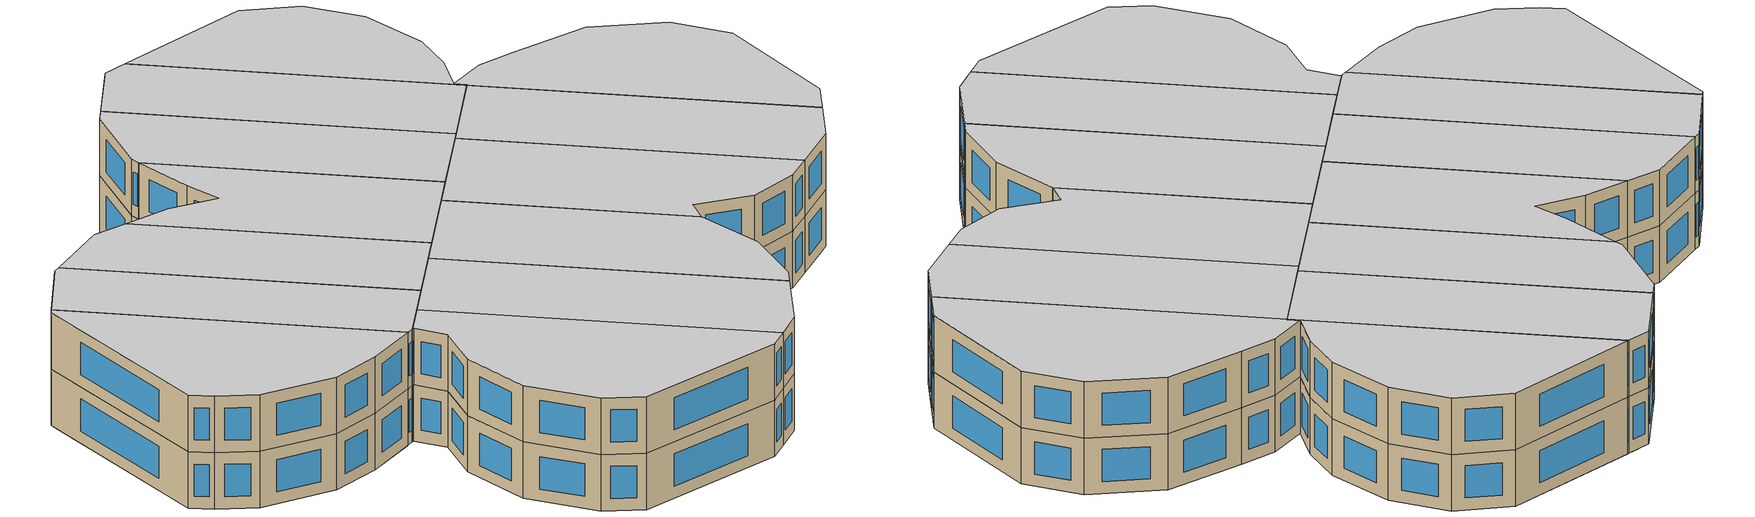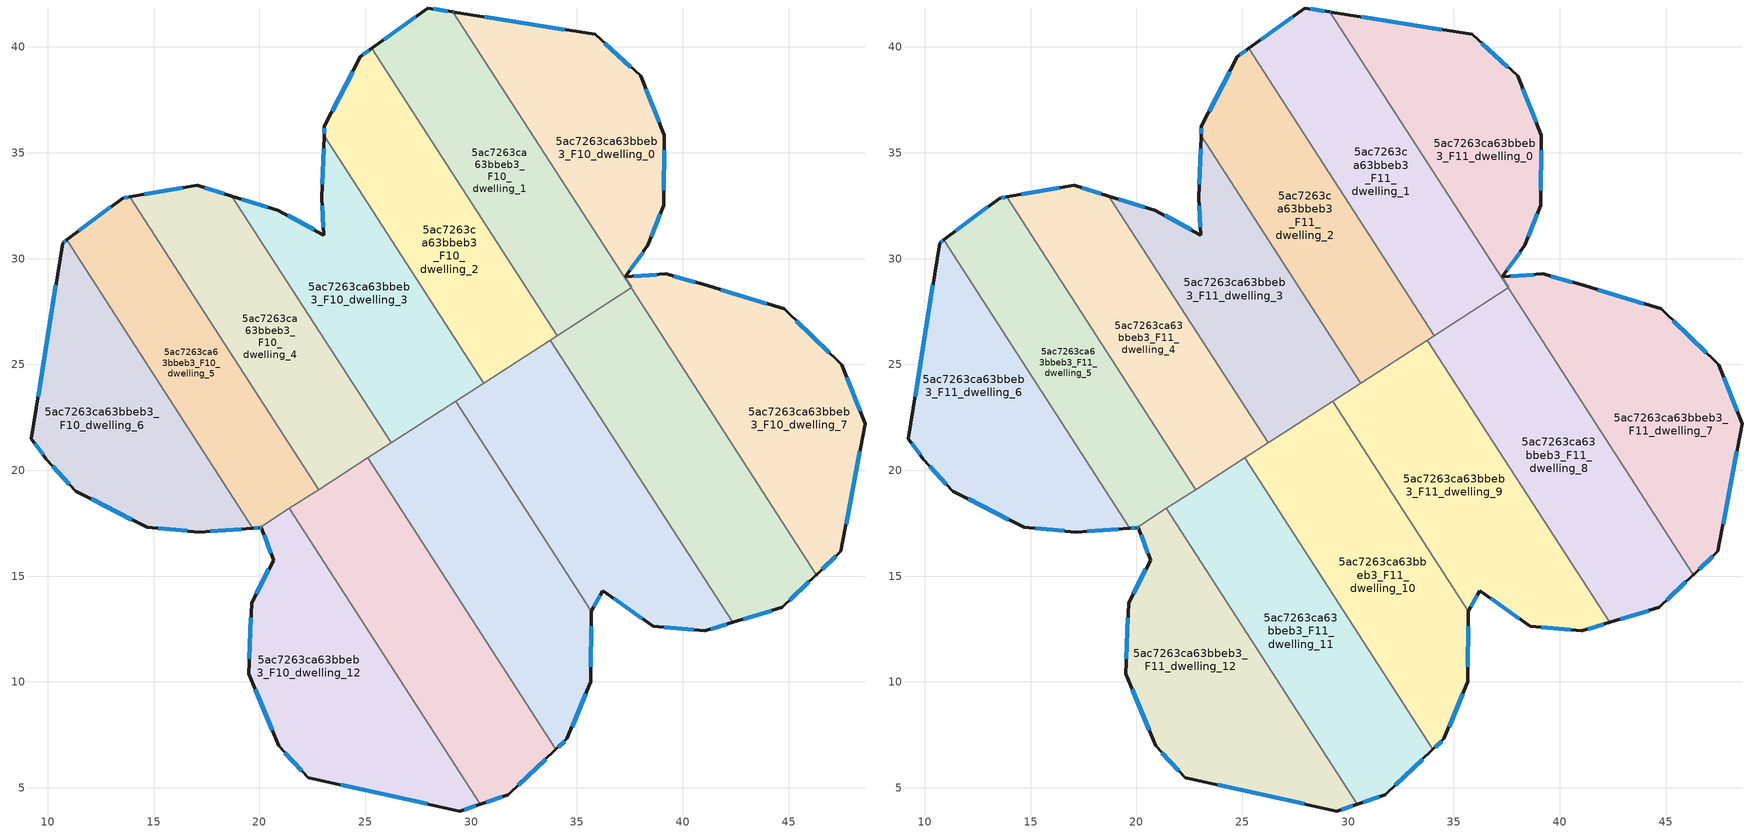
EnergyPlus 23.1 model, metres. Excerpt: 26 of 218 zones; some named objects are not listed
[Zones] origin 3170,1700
5ac7263ca63bbeb3_F10_dwelling_0
 floor to 5ac7263ca63bbeb3_F9_dwelling_0 (EU_floor_Construction): 38.01,38.63 39.13,35.83 39.09,32.52 38.35,30.62 37.27,29.14 37.47,28.83 37.43,28.8 29.14,41.65 29.18,41.65 35.85,40.59 z30
 floor to 5ac7263ca63bbeb3_F9_dwelling_8 (EU_floor_Construction): 37.47,28.83 37.59,28.64 37.55,28.61 37.43,28.8 z30
 wall outside (EU_wall_Construction): 37.27,29.14 38.35,30.62 39.09,32.52 39.13,35.83 38.01,38.63 35.85,40.59 29.2,41.64 29.14,41.65 z30:33
 wall to 5ac7263ca63bbeb3_F10_dwelling_1 (EU_wall_Construction): 29.14,41.65 37.55,28.61 z30:33
 wall to 5ac7263ca63bbeb3_F10_dwelling_7 (EU_wall_Construction): 37.55,28.61 37.59,28.64 37.27,29.14 z30:33
 window (EU_Window_Construction): 29.19,41.64 29.15,41.65 / 34.43,40.82 30.63,41.42 / 37.55,39.05 36.32,40.17 / 38.89,36.43 38.25,38.03 / 39.1,33.23 39.12,35.12 / 38.51,31.03 38.94,32.11 / 37.5,29.46 38.12,30.3 z30.64:32.36
5ac7263ca63bbeb3_F10_dwelling_1
 floor to 5ac7263ca63bbeb3_F9_dwelling_0 (EU_floor_Construction): 29.14,41.65 37.43,28.8 37.35,28.75 28.54,41.75 z30
 floor to 5ac7263ca63bbeb3_F9_dwelling_9 (EU_floor_Construction): 34.65,26.91 34.73,26.79 34.07,26.36 34,26.48 z30
 floor adiabatic (EU_floor_Construction): 29.14,41.65 28.54,41.75 37.35,28.75 37.43,28.8 37.55,28.61 34.73,26.79 34.65,26.91 34,26.48 25.32,39.93 27.95,41.84 z30
 wall outside (EU_wall_Construction): 29.14,41.65 27.95,41.84 25.32,39.93 z30:33
 wall to 5ac7263ca63bbeb3_F10_dwelling_2 (EU_wall_Construction): 25.32,39.93 34.07,26.36 z30:33
 wall to 5ac7263ca63bbeb3_F10_dwelling_8 (EU_wall_Construction): 34.07,26.36 37.55,28.61 z30:33
 window (EU_Window_Construction): 27.39,41.43 25.88,40.34 / 28.88,41.69 28.21,41.8 z30.64:32.36
5ac7263ca63bbeb3_F10_dwelling_10
 floor to 5ac7263ca63bbeb3_F9_dwelling_11 (EU_floor_Construction): 27.31,21.94 35.55,9.79 34.53,7.31 34,6.81 25.17,20.49 z30
 floor to 5ac7263ca63bbeb3_F9_dwelling_10 (EU_floor_Construction): 29.27,23.27 35.68,13.34 35.65,10.01 35.55,9.79 27.31,21.94 29.18,23.2 z30
 floor to 5ac7263ca63bbeb3_F9_dwelling_3 (EU_floor_Construction): 29.16,23.19 25.17,20.49 26.32,21.27 26.28,21.34 z30
 floor to 5ac7263ca63bbeb3_F9_dwelling_4 (EU_floor_Construction): 26.28,21.34 26.32,21.27 25.17,20.49 25.11,20.58 z30
 wall outside (EU_wall_Construction): 34,6.81 34.53,7.31 35.65,10.01 35.68,13.34 z30:33
 wall to 5ac7263ca63bbeb3_F10_dwelling_9 (EU_wall_Construction): 35.68,13.34 29.27,23.27 z30:33
 wall to 5ac7263ca63bbeb3_F10_dwelling_11 (EU_wall_Construction): 25.11,20.58 34,6.81 z30:33
 wall to 5ac7263ca63bbeb3_F10_dwelling_3 (EU_wall_Construction): 29.27,23.27 26.22,21.3 z30:33
 wall to 5ac7263ca63bbeb3_F10_dwelling_4 (EU_wall_Construction): 26.22,21.3 25.11,20.58 z30:33
 window (EU_Window_Construction): 35.65,10.73 35.67,12.63 / 34.77,7.89 35.41,9.43 / 34.12,6.92 34.41,7.2 z30.64:32.36
5ac7263ca63bbeb3_F10_dwelling_11
 floor to 5ac7263ca63bbeb3_F9_dwelling_12 (EU_floor_Construction): 24.01,19.7 33.24,6.09 31.76,4.67 30.43,4.23 21.53,18.02 z30
 floor to 5ac7263ca63bbeb3_F9_dwelling_11 (EU_floor_Construction): 25.17,20.49 34,6.81 33.24,6.09 24.01,19.7 z30
 floor to 5ac7263ca63bbeb3_F9_dwelling_4 (EU_floor_Construction): 25.11,20.58 25.17,20.49 23.01,19.02 22.91,19.16 z30
 floor adiabatic (EU_floor_Construction): 22.91,19.16 23.01,19.02 21.53,18.02 21.42,18.2 z30
 wall outside (EU_wall_Construction): 30.43,4.23 31.76,4.67 34,6.81 z30:33
 wall to 5ac7263ca63bbeb3_F10_dwelling_12 (EU_wall_Construction): 21.42,18.2 30.43,4.23 z30:33
 wall to 5ac7263ca63bbeb3_F10_dwelling_4 (EU_wall_Construction): 25.11,20.58 22.79,19.09 z30:33
 wall to 5ac7263ca63bbeb3_F10_dwelling_5 (EU_wall_Construction): 22.79,19.09 21.42,18.2 z30:33
 window (EU_Window_Construction): 32.24,5.13 33.52,6.35 / 30.72,4.32 31.47,4.58 z30.64:32.36
5ac7263ca63bbeb3_F10_dwelling_12
 floor to 5ac7263ca63bbeb3_F9_dwelling_13 (EU_floor_Construction): 20.86,17.57 30.01,4.08 29.47,3.9 22.3,5.48 20.9,6.99 19.49,10.38 19.62,13.74 20.66,15.76 20.17,17.1 z30
 floor to 5ac7263ca63bbeb3_F9_dwelling_12 (EU_floor_Construction): 21.53,18.02 30.43,4.23 30.01,4.08 20.86,17.57 z30
 floor to 5ac7263ca63bbeb3_F9_dwelling_5 (EU_floor_Construction): 21.42,18.2 21.53,18.02 20.17,17.1 20.09,17.29 20,17.29 z30
 wall outside (EU_wall_Construction): 20.09,17.29 20.66,15.76 19.62,13.74 19.49,10.38 20.9,6.99 22.3,5.48 29.47,3.9 30.43,4.23 / 20.09,17.29 20,17.29 z30:33
 wall to 5ac7263ca63bbeb3_F10_dwelling_5 (EU_wall_Construction): 21.42,18.2 20,17.29 z30:33
 window (EU_Window_Construction): 19.79,9.65 20.6,7.71 / 19.6,13.02 19.52,11.1 / 20.44,15.33 19.85,14.17 / 20.22,16.96 20.54,16.09 / 20.07,17.29 20.02,17.29 / 29.68,3.97 30.23,4.16 / 23.84,5.14 27.93,4.24 / 21.2,6.66 22,5.8 z30.64:32.36
5ac7263ca63bbeb3_F10_dwelling_2
 floor to 5ac7263ca63bbeb3_F9_dwelling_2 (EU_floor_Construction): 25.12,39.79 31.09,30.99 34,26.48 30.63,24.19 29.04,26.53 23.05,35.81 23.07,36.25 24.77,39.54 z30
 floor to 5ac7263ca63bbeb3_F9_dwelling_1 (EU_floor_Construction): 25.32,39.93 31.09,30.99 25.12,39.79 z30
 floor to 5ac7263ca63bbeb3_F9_dwelling_3 (EU_floor_Construction): 29.04,26.53 30.63,24.19 30.58,24.16 z30
 floor adiabatic (EU_floor_Construction): 34,26.48 34.07,26.36 30.6,24.12 30.58,24.16 z30
 wall outside (EU_wall_Construction): 25.32,39.93 24.77,39.54 23.07,36.25 23.05,35.81 z30:33
 wall to 5ac7263ca63bbeb3_F10_dwelling_3 (EU_wall_Construction): 23.05,35.81 30.6,24.12 z30:33
 wall to 5ac7263ca63bbeb3_F10_dwelling_9 (EU_wall_Construction): 30.6,24.12 33.74,26.15 z30:33
 wall to 5ac7263ca63bbeb3_F10_dwelling_8 (EU_wall_Construction): 33.74,26.15 34.07,26.36 z30:33
 window (EU_Window_Construction): 24.4,38.83 23.43,36.95 / 25.2,39.85 24.88,39.62 / 23.07,36.15 23.06,35.91 z30.64:32.36
5ac7263ca63bbeb3_F10_dwelling_3
 floor to 5ac7263ca63bbeb3_F9_dwelling_3 (EU_floor_Construction): 23.04,35.39 29.04,26.53 30.58,24.16 29.17,23.2 26.28,21.34 24.46,24.03 18.69,32.96 20.86,32.29 23.05,31.1 22.94,32.88 z30
 floor to 5ac7263ca63bbeb3_F9_dwelling_2 (EU_floor_Construction): 23.05,35.81 29.04,26.53 23.04,35.39 z30
 floor to 5ac7263ca63bbeb3_F9_dwelling_4 (EU_floor_Construction): 24.46,24.03 26.28,21.34 26.22,21.3 z30
 floor to 5ac7263ca63bbeb3_F9_dwelling_10 (EU_floor_Construction): 30.58,24.16 30.6,24.12 29.18,23.21 z30
 wall outside (EU_wall_Construction): 23.05,35.81 22.94,32.88 23.05,31.1 20.86,32.29 18.69,32.96 z30:33
 wall to 5ac7263ca63bbeb3_F10_dwelling_4 (EU_wall_Construction): 18.69,32.96 26.22,21.3 z30:33
 wall to 5ac7263ca63bbeb3_F10_dwelling_9 (EU_wall_Construction): 29.27,23.27 30.6,24.12 z30:33
 window (EU_Window_Construction): 20.4,32.44 19.16,32.82 / 22.58,31.35 21.33,32.04 / 22.96,32.5 23.02,31.48 / 23.03,35.19 22.96,33.51 z30.64:32.36
5ac7263ca63bbeb3_F10_dwelling_4
 floor to 5ac7263ca63bbeb3_F9_dwelling_4 (EU_floor_Construction): 18.33,33.07 24.46,24.03 26.22,21.3 22.91,19.16 19.34,24.44 13.87,32.92 17.06,33.46 z30
 floor to 5ac7263ca63bbeb3_F9_dwelling_3 (EU_floor_Construction): 18.69,32.96 24.46,24.03 18.33,33.07 z30
 floor adiabatic (EU_floor_Construction): 19.34,24.44 22.91,19.16 22.79,19.09 z30
 wall outside (EU_wall_Construction): 18.69,32.96 17.06,33.46 13.87,32.92 z30:33
 wall to 5ac7263ca63bbeb3_F10_dwelling_5 (EU_wall_Construction): 13.87,32.92 22.79,19.09 z30:33
 window (EU_Window_Construction): 16.37,33.34 14.55,33.03 / 18.34,33.06 17.41,33.35 z30.64:32.36
5ac7263ca63bbeb3_F10_dwelling_5
 floor to 5ac7263ca63bbeb3_F9_dwelling_5 (EU_floor_Construction): 19.34,24.44 22.79,19.09 20,17.29 19.69,17.26 10.9,30.89 13.54,32.86 13.62,32.88 z30
 floor to 5ac7263ca63bbeb3_F9_dwelling_4 (EU_floor_Construction): 13.87,32.92 19.34,24.44 13.62,32.88 z30
 wall outside (EU_wall_Construction): 19.69,17.26 20,17.29 / 13.87,32.92 13.54,32.86 10.9,30.89 z30:33
 wall to 5ac7263ca63bbeb3_F10_dwelling_6 (EU_wall_Construction): 10.9,30.89 19.69,17.26 z30:33
 window (EU_Window_Construction): 19.76,17.27 19.94,17.28 / 12.97,32.44 11.47,31.31 / 13.8,32.91 13.61,32.87 z30.64:32.36
5ac7263ca63bbeb3_F10_dwelling_6
 floor to 5ac7263ca63bbeb3_F9_dwelling_6 (EU_floor_Construction): 10.66,30.49 19.63,17.26 17.12,17.08 14.69,17.31 11.32,19.01 9.93,20.52 9.22,21.49 z30
 floor to 5ac7263ca63bbeb3_F9_dwelling_5 (EU_floor_Construction): 10.9,30.89 19.69,17.26 19.63,17.26 10.66,30.49 10.7,30.74 z30
 wall outside (EU_wall_Construction): 10.9,30.89 10.7,30.74 9.22,21.49 9.93,20.52 11.32,19.01 14.69,17.31 17.12,17.08 19.69,17.26 z30:33
 window (EU_Window_Construction): 9.37,21.28 9.78,20.72 / 10.38,28.75 9.54,23.47 / 10.86,30.85 10.74,30.77 / 17.67,17.12 19.14,17.23 / 15.21,17.26 16.6,17.13 / 12.04,18.65 13.97,17.67 / 10.23,20.19 11.02,19.33 z30.64:32.36
5ac7263ca63bbeb3_F10_dwelling_7
 floor to 5ac7263ca63bbeb3_F9_dwelling_7 (EU_floor_Construction): 44.78,27.63 47.5,24.98 48.61,22.19 47.47,16.17 46.91,15.64 37.81,29.06 38.01,29.19 39.19,29.28 40.97,28.79 z30
 floor to 5ac7263ca63bbeb3_F9_dwelling_8 (EU_floor_Construction): 37.81,29.06 46.91,15.64 46.34,15.09 46.3,15.06 37.55,28.61 37.59,28.64 37.47,28.83 z30
 floor to 5ac7263ca63bbeb3_F9_dwelling_0 (EU_floor_Construction): 38.01,29.19 37.47,28.83 37.27,29.14 z30
 wall outside (EU_wall_Construction): 46.3,15.06 46.34,15.09 47.47,16.17 48.61,22.19 47.5,24.98 44.78,27.63 40.97,28.79 39.19,29.28 37.27,29.14 z30:33
 wall to 5ac7263ca63bbeb3_F10_dwelling_8 (EU_wall_Construction): 37.55,28.61 46.3,15.06 z30:33
 window (EU_Window_Construction): 38.78,29.25 37.68,29.17 / 40.59,28.89 39.57,29.17 / 43.97,27.88 41.79,28.54 / 46.92,25.55 45.37,27.06 / 48.38,22.79 47.74,24.39 / 47.71,17.46 48.37,20.9 / 46.58,15.32 47.23,15.94 z30.64:32.36
5ac7263ca63bbeb3_F10_dwelling_8
 floor to 5ac7263ca63bbeb3_F9_dwelling_8 (EU_floor_Construction): 37.55,28.61 46.3,15.06 44.7,13.52 43.89,13.28 34.73,26.79 z30
 floor to 5ac7263ca63bbeb3_F9_dwelling_9 (EU_floor_Construction): 34.73,26.79 43.89,13.28 42.35,12.81 33.74,26.15 z30
 wall outside (EU_wall_Construction): 42.35,12.81 44.7,13.52 46.3,15.06 z30:33
 wall to 5ac7263ca63bbeb3_F10_dwelling_9 (EU_wall_Construction): 33.74,26.15 42.35,12.81 z30:33
 window (EU_Window_Construction): 45.04,13.85 45.96,14.73 / 42.85,12.96 44.19,13.37 z30.64:32.36
5ac7263ca63bbeb3_F10_dwelling_9
 floor to 5ac7263ca63bbeb3_F9_dwelling_10 (EU_floor_Construction): 31.37,24.62 39.55,12.55 38.6,12.64 36.22,14.3 35.68,13.34 29.27,23.27 z30
 floor to 5ac7263ca63bbeb3_F9_dwelling_9 (EU_floor_Construction): 33.74,26.15 42.35,12.81 41.04,12.42 39.55,12.55 31.37,24.62 z30
 wall outside (EU_wall_Construction): 35.68,13.34 36.22,14.3 38.6,12.64 41.04,12.42 42.35,12.81 z30:33
 window (EU_Window_Construction): 39.12,12.59 40.52,12.46 / 36.73,13.95 38.09,13 / 35.8,13.55 36.11,14.1 / 41.32,12.5 42.07,12.73 z30.64:32.36
5ac7263ca63bbeb3_F11_dwelling_0
 floor to 5ac7263ca63bbeb3_F10_dwelling_0 (EU_floor_Construction): 38.01,38.63 39.13,35.83 39.09,32.52 38.35,30.62 37.27,29.14 37.59,28.64 37.55,28.61 29.14,41.65 29.2,41.64 35.85,40.59 z33
 wall outside (EU_wall_Construction): 37.27,29.14 38.35,30.62 39.09,32.52 39.13,35.83 38.01,38.63 35.85,40.59 29.2,41.64 29.14,41.65 z33:36
 wall to 5ac7263ca63bbeb3_F11_dwelling_1 (EU_wall_Construction): 29.14,41.65 37.55,28.61 z33:36
 wall to 5ac7263ca63bbeb3_F11_dwelling_7 (EU_wall_Construction): 37.55,28.61 37.59,28.64 37.27,29.14 z33:36
 window (EU_Window_Construction): 29.19,41.64 29.15,41.65 / 34.43,40.82 30.63,41.42 / 37.55,39.05 36.32,40.17 / 38.89,36.43 38.25,38.03 / 39.1,33.23 39.12,35.12 / 38.51,31.03 38.94,32.11 / 37.5,29.46 38.12,30.3 z33.64:35.36
 ceiling to 5ac7263ca63bbeb3_F12_dwelling_0 (EU_floor_Construction): 37.59,28.64 37.27,29.14 38.35,30.62 39.09,32.52 39.13,35.83 38.01,38.63 35.85,40.59 29.2,41.64 29.14,41.65 37.55,28.61 z36
5ac7263ca63bbeb3_F11_dwelling_1
 floor to 5ac7263ca63bbeb3_F10_dwelling_1 (EU_floor_Construction): 29.14,41.65 37.55,28.61 34.07,26.36 25.32,39.93 27.95,41.84 z33
 wall outside (EU_wall_Construction): 29.14,41.65 27.95,41.84 25.32,39.93 z33:36
 wall to 5ac7263ca63bbeb3_F11_dwelling_2 (EU_wall_Construction): 25.32,39.93 34.07,26.36 z33:36
 wall to 5ac7263ca63bbeb3_F11_dwelling_8 (EU_wall_Construction): 34.07,26.36 37.55,28.61 z33:36
 window (EU_Window_Construction): 27.39,41.43 25.88,40.34 / 28.88,41.69 28.21,41.8 z33.64:35.36
 ceiling to 5ac7263ca63bbeb3_F12_dwelling_1 (EU_floor_Construction): 37.55,28.61 29.14,41.65 27.95,41.84 25.32,39.93 34.07,26.36 z36
5ac7263ca63bbeb3_F11_dwelling_10
 floor to 5ac7263ca63bbeb3_F10_dwelling_10 (EU_floor_Construction): 29.27,23.27 35.68,13.34 35.65,10.01 34.53,7.31 34,6.81 25.11,20.58 z33
 wall outside (EU_wall_Construction): 34,6.81 34.53,7.31 35.65,10.01 35.68,13.34 z33:36
 wall to 5ac7263ca63bbeb3_F11_dwelling_9 (EU_wall_Construction): 35.68,13.34 29.27,23.27 z33:36
 wall to 5ac7263ca63bbeb3_F11_dwelling_11 (EU_wall_Construction): 25.11,20.58 34,6.81 z33:36
 wall to 5ac7263ca63bbeb3_F11_dwelling_3 (EU_wall_Construction): 29.27,23.27 26.22,21.3 z33:36
 wall to 5ac7263ca63bbeb3_F11_dwelling_4 (EU_wall_Construction): 26.22,21.3 25.11,20.58 z33:36
 window (EU_Window_Construction): 35.65,10.73 35.67,12.63 / 34.77,7.89 35.41,9.43 / 34.12,6.92 34.41,7.2 z33.64:35.36
 ceiling to 5ac7263ca63bbeb3_F12_dwelling_10 (EU_floor_Construction): 34.53,7.31 35.65,10.01 35.68,13.34 29.27,23.27 25.11,20.58 34,6.81 z36
5ac7263ca63bbeb3_F11_dwelling_11
 floor to 5ac7263ca63bbeb3_F10_dwelling_11 (EU_floor_Construction): 25.11,20.58 34,6.81 31.76,4.67 30.43,4.23 21.42,18.2 z33
 wall outside (EU_wall_Construction): 30.43,4.23 31.76,4.67 34,6.81 z33:36
 wall to 5ac7263ca63bbeb3_F11_dwelling_12 (EU_wall_Construction): 21.42,18.2 30.43,4.23 z33:36
 wall to 5ac7263ca63bbeb3_F11_dwelling_4 (EU_wall_Construction): 25.11,20.58 22.79,19.09 z33:36
 wall to 5ac7263ca63bbeb3_F11_dwelling_5 (EU_wall_Construction): 22.79,19.09 21.42,18.2 z33:36
 window (EU_Window_Construction): 32.24,5.13 33.52,6.35 / 30.72,4.32 31.47,4.58 z33.64:35.36
 ceiling to 5ac7263ca63bbeb3_F12_dwelling_11 (EU_floor_Construction): 31.76,4.67 34,6.81 25.11,20.58 21.42,18.2 30.43,4.23 z36
5ac7263ca63bbeb3_F11_dwelling_12
 floor to 5ac7263ca63bbeb3_F10_dwelling_12 (EU_floor_Construction): 21.42,18.2 30.43,4.23 29.47,3.9 22.3,5.48 20.9,6.99 19.49,10.38 19.62,13.74 20.66,15.76 20.09,17.29 20,17.29 z33
 wall outside (EU_wall_Construction): 20,17.29 20.09,17.29 20.66,15.76 19.62,13.74 19.49,10.38 20.9,6.99 22.3,5.48 29.47,3.9 30.43,4.23 z33:36
 wall to 5ac7263ca63bbeb3_F11_dwelling_5 (EU_wall_Construction): 21.42,18.2 20,17.29 z33:36
 window (EU_Window_Construction): 19.79,9.65 20.6,7.71 / 19.6,13.02 19.52,11.1 / 20.44,15.33 19.85,14.17 / 20.22,16.96 20.54,16.09 / 20.02,17.29 20.07,17.29 / 29.68,3.97 30.23,4.16 / 23.84,5.14 27.93,4.24 / 21.2,6.66 22,5.8 z33.64:35.36
 ceiling to 5ac7263ca63bbeb3_F12_dwelling_12 (EU_floor_Construction): 30.43,4.23 21.42,18.2 20,17.29 20.09,17.29 20.66,15.76 19.62,13.74 19.49,10.38 20.9,6.99 22.3,5.48 29.47,3.9 z36
5ac7263ca63bbeb3_F11_dwelling_2
 floor to 5ac7263ca63bbeb3_F10_dwelling_2 (EU_floor_Construction): 25.32,39.93 34.07,26.36 30.6,24.12 23.05,35.81 23.07,36.25 24.77,39.54 z33
 wall outside (EU_wall_Construction): 25.32,39.93 24.77,39.54 23.07,36.25 23.05,35.81 z33:36
 wall to 5ac7263ca63bbeb3_F11_dwelling_3 (EU_wall_Construction): 23.05,35.81 30.6,24.12 z33:36
 wall to 5ac7263ca63bbeb3_F11_dwelling_9 (EU_wall_Construction): 30.6,24.12 33.74,26.15 z33:36
 wall to 5ac7263ca63bbeb3_F11_dwelling_8 (EU_wall_Construction): 33.74,26.15 34.07,26.36 z33:36
 window (EU_Window_Construction): 24.4,38.83 23.43,36.95 / 25.2,39.85 24.88,39.62 / 23.07,36.15 23.06,35.91 z33.64:35.36
 ceiling to 5ac7263ca63bbeb3_F12_dwelling_2 (EU_floor_Construction): 34.07,26.36 25.32,39.93 24.77,39.54 23.07,36.25 23.05,35.81 30.6,24.12 z36
5ac7263ca63bbeb3_F11_dwelling_3
 floor to 5ac7263ca63bbeb3_F10_dwelling_3 (EU_floor_Construction): 23.05,35.81 30.6,24.12 26.22,21.3 18.69,32.96 20.86,32.29 23.05,31.1 22.94,32.88 z33
 wall outside (EU_wall_Construction): 23.05,35.81 22.94,32.88 23.05,31.1 20.86,32.29 18.69,32.96 z33:36
 wall to 5ac7263ca63bbeb3_F11_dwelling_4 (EU_wall_Construction): 18.69,32.96 26.22,21.3 z33:36
 wall to 5ac7263ca63bbeb3_F11_dwelling_9 (EU_wall_Construction): 29.27,23.27 30.6,24.12 z33:36
 window (EU_Window_Construction): 20.4,32.44 19.16,32.82 / 22.58,31.35 21.33,32.04 / 22.96,32.5 23.02,31.48 / 23.03,35.19 22.96,33.51 z33.64:35.36
 ceiling to 5ac7263ca63bbeb3_F12_dwelling_3 (EU_floor_Construction): 30.6,24.12 23.05,35.81 22.94,32.88 23.05,31.1 20.86,32.29 18.69,32.96 26.22,21.3 z36
5ac7263ca63bbeb3_F11_dwelling_4
 floor to 5ac7263ca63bbeb3_F10_dwelling_4 (EU_floor_Construction): 18.69,32.96 26.22,21.3 22.79,19.09 13.87,32.92 17.06,33.46 z33
 wall outside (EU_wall_Construction): 18.69,32.96 17.06,33.46 13.87,32.92 z33:36
 wall to 5ac7263ca63bbeb3_F11_dwelling_5 (EU_wall_Construction): 13.87,32.92 22.79,19.09 z33:36
 window (EU_Window_Construction): 16.37,33.34 14.55,33.03 / 18.34,33.06 17.41,33.35 z33.64:35.36
 ceiling to 5ac7263ca63bbeb3_F12_dwelling_4 (EU_floor_Construction): 26.22,21.3 18.69,32.96 17.06,33.46 13.87,32.92 22.79,19.09 z36
5ac7263ca63bbeb3_F11_dwelling_5
 floor to 5ac7263ca63bbeb3_F10_dwelling_5 (EU_floor_Construction): 13.87,32.92 22.79,19.09 20,17.29 19.69,17.26 10.9,30.89 13.54,32.86 z33
 wall outside (EU_wall_Construction): 19.69,17.26 20,17.29 / 13.87,32.92 13.54,32.86 10.9,30.89 z33:36
 wall to 5ac7263ca63bbeb3_F11_dwelling_6 (EU_wall_Construction): 10.9,30.89 19.69,17.26 z33:36
 window (EU_Window_Construction): 19.76,17.27 19.94,17.28 / 12.97,32.44 11.47,31.31 / 13.8,32.91 13.61,32.87 z33.64:35.36
 ceiling to 5ac7263ca63bbeb3_F12_dwelling_5 (EU_floor_Construction): 22.79,19.09 13.87,32.92 13.54,32.86 10.9,30.89 19.69,17.26 20,17.29 z36
5ac7263ca63bbeb3_F11_dwelling_6
 floor to 5ac7263ca63bbeb3_F10_dwelling_6 (EU_floor_Construction): 10.9,30.89 19.69,17.26 17.12,17.08 14.69,17.31 11.32,19.01 9.93,20.52 9.22,21.49 10.7,30.74 z33
 wall outside (EU_wall_Construction): 10.9,30.89 10.7,30.74 9.22,21.49 9.93,20.52 11.32,19.01 14.69,17.31 17.12,17.08 19.69,17.26 z33:36
 window (EU_Window_Construction): 9.37,21.28 9.78,20.72 / 10.38,28.75 9.54,23.47 / 10.86,30.85 10.74,30.77 / 17.67,17.12 19.14,17.23 / 15.21,17.26 16.6,17.13 / 12.04,18.65 13.97,17.67 / 10.23,20.19 11.02,19.33 z33.64:35.36
 ceiling to 5ac7263ca63bbeb3_F12_dwelling_6 (EU_floor_Construction): 19.69,17.26 10.9,30.89 10.7,30.74 9.22,21.49 9.93,20.52 11.32,19.01 14.69,17.31 17.12,17.08 z36
5ac7263ca63bbeb3_F11_dwelling_7
 floor to 5ac7263ca63bbeb3_F10_dwelling_7 (EU_floor_Construction): 44.78,27.63 47.5,24.98 48.61,22.19 47.47,16.17 46.34,15.09 46.3,15.06 37.55,28.61 37.59,28.64 37.27,29.14 39.19,29.28 40.97,28.79 z33
 wall outside (EU_wall_Construction): 46.3,15.06 46.34,15.09 47.47,16.17 48.61,22.19 47.5,24.98 44.78,27.63 40.97,28.79 39.19,29.28 37.27,29.14 z33:36
 wall to 5ac7263ca63bbeb3_F11_dwelling_8 (EU_wall_Construction): 37.55,28.61 46.3,15.06 z33:36
 window (EU_Window_Construction): 38.78,29.25 37.68,29.17 / 40.59,28.89 39.57,29.17 / 43.97,27.88 41.79,28.54 / 46.92,25.55 45.37,27.06 / 48.38,22.79 47.74,24.39 / 47.71,17.46 48.37,20.9 / 46.58,15.32 47.23,15.94 z33.64:35.36
 ceiling to 5ac7263ca63bbeb3_F12_dwelling_7 (EU_floor_Construction): 47.47,16.17 48.61,22.19 47.5,24.98 44.78,27.63 40.97,28.79 39.19,29.28 37.27,29.14 37.59,28.64 37.55,28.61 46.3,15.06 46.34,15.09 z36
5ac7263ca63bbeb3_F11_dwelling_8
 floor to 5ac7263ca63bbeb3_F10_dwelling_8 (EU_floor_Construction): 37.55,28.61 46.3,15.06 44.7,13.52 42.35,12.81 33.74,26.15 z33
 wall outside (EU_wall_Construction): 42.35,12.81 44.7,13.52 46.3,15.06 z33:36
 wall to 5ac7263ca63bbeb3_F11_dwelling_9 (EU_wall_Construction): 33.74,26.15 42.35,12.81 z33:36
 window (EU_Window_Construction): 45.04,13.85 45.96,14.73 / 42.85,12.96 44.19,13.37 z33.64:35.36
 ceiling to 5ac7263ca63bbeb3_F12_dwelling_8 (EU_floor_Construction): 44.7,13.52 46.3,15.06 37.55,28.61 33.74,26.15 42.35,12.81 z36
5ac7263ca63bbeb3_F11_dwelling_9
 floor to 5ac7263ca63bbeb3_F10_dwelling_9 (EU_floor_Construction): 33.74,26.15 42.35,12.81 41.04,12.42 38.6,12.64 36.22,14.3 35.68,13.34 29.27,23.27 z33
 wall outside (EU_wall_Construction): 35.68,13.34 36.22,14.3 38.6,12.64 41.04,12.42 42.35,12.81 z33:36
 window (EU_Window_Construction): 39.12,12.59 40.52,12.46 / 36.73,13.95 38.09,13 / 35.8,13.55 36.11,14.1 / 41.32,12.5 42.07,12.73 z33.64:35.36
 ceiling to 5ac7263ca63bbeb3_F12_dwelling_9 (EU_floor_Construction): 42.35,12.81 33.74,26.15 29.27,23.27 35.68,13.34 36.22,14.3 38.6,12.64 41.04,12.42 z36
[Building]
EU S2 Campaign: North Axis=0; Terrain=City; Solar Distribution=FullExterior
[Site:Location]
Yerevan-Zvartnots.Intl.AP: Latitude=40.15; Longitude=44.383; Time Zone=4; Elevation=854
[SizingPeriod:WeatherFileDays]
AnnualSizingPeriod: Begin Month=1; Begin Day of Month=1; End Month=12; End Day of Month=31; Day of Week for Start Day=Monday; Use Weather File Daylight Saving Period=No; Use Weather File Rain and Snow Indicators=No
[MATERIAL]
EU_InternalMass_Material: Roughness=MediumRough; Thickness=0.1; Conductivity=1; Density=1800; Specific Heat=900; Thermal Absorptance=0.9; Solar Absorptance=0.7; Visible Absorptance=0.7
[MATERIAL:NOMASS] Roughness=MediumRough; Thermal Absorptance=0.9; Solar Absorptance=0.7; Visible Absorptance=0.7
Name | Thermal Resistance
EU_wall_NoMass | 1.05043
EU_floor_NoMass | 0.478065
[WINDOWMATERIAL:SIMPLEGLAZINGSYSTEM]
EU_Window_SimpleGlazing: UFactor=2.5566; Solar Heat Gain Coefficient=0.75; Visible Transmittance=0.75
[CONSTRUCTION]
EU_wall_Construction: EU_wall_NoMass
EU_floor_Construction: EU_floor_NoMass
EU_Window_Construction: EU_Window_SimpleGlazing
EU_InternalMass_Construction: EU_InternalMass_Material
[ZONE] Type=1; Multiplier=1; Ceiling Height=autocalculate; Floor Area=autocalculate; Part of Total Floor Area=Yes
Name | Volume
5ac7263ca63bbeb3_F10_dwelling_0; 5ac7263ca63bbeb3_F11_dwelling_0 | 176.473
5ac7263ca63bbeb3_F10_dwelling_1; 5ac7263ca63bbeb3_F11_dwelling_1 | 200.988
5ac7263ca63bbeb3_F10_dwelling_10; 5ac7263ca63bbeb3_F11_dwelling_10 | 218.811
5ac7263ca63bbeb3_F10_dwelling_11; 5ac7263ca63bbeb3_F11_dwelling_11 | 220.747
5ac7263ca63bbeb3_F10_dwelling_12; 5ac7263ca63bbeb3_F11_dwelling_12 | 220.742
5ac7263ca63bbeb3_F10_dwelling_2; 5ac7263ca63bbeb3_F11_dwelling_2 | 189.417
5ac7263ca63bbeb3_F10_dwelling_3; 5ac7263ca63bbeb3_F11_dwelling_3 | 189.043
5ac7263ca63bbeb3_F10_dwelling_4; 5ac7263ca63bbeb3_F11_dwelling_4 | 189.212
5ac7263ca63bbeb3_F10_dwelling_5; 5ac7263ca63bbeb3_F11_dwelling_5 | 177.656
5ac7263ca63bbeb3_F10_dwelling_6; 5ac7263ca63bbeb3_F11_dwelling_6 | 200.785
5ac7263ca63bbeb3_F10_dwelling_7; 5ac7263ca63bbeb3_F11_dwelling_7 | 221.004
5ac7263ca63bbeb3_F10_dwelling_8; 5ac7263ca63bbeb3_F11_dwelling_8 | 221.456
5ac7263ca63bbeb3_F10_dwelling_9; 5ac7263ca63bbeb3_F11_dwelling_9 | 222.734
[INTERNALMASS] Construction=EU_InternalMass_Construction
Name | Zone or ZoneList | Surface Area
5ac7263ca63bbeb3_F10_dwelling_0_EU_InternalMass | 5ac7263ca63bbeb3_F10_dwelling_0 | 58.8225
5ac7263ca63bbeb3_F10_dwelling_1_EU_InternalMass | 5ac7263ca63bbeb3_F10_dwelling_1 | 66.9984
5ac7263ca63bbeb3_F10_dwelling_2_EU_InternalMass | 5ac7263ca63bbeb3_F10_dwelling_2 | 63.1412
5ac7263ca63bbeb3_F10_dwelling_3_EU_InternalMass | 5ac7263ca63bbeb3_F10_dwelling_3 | 63.0129
5ac7263ca63bbeb3_F10_dwelling_4_EU_InternalMass | 5ac7263ca63bbeb3_F10_dwelling_4 | 63.0705
5ac7263ca63bbeb3_F10_dwelling_5_EU_InternalMass | 5ac7263ca63bbeb3_F10_dwelling_5 | 59.2187
5ac7263ca63bbeb3_F10_dwelling_6_EU_InternalMass | 5ac7263ca63bbeb3_F10_dwelling_6 | 66.9283
5ac7263ca63bbeb3_F10_dwelling_7_EU_InternalMass | 5ac7263ca63bbeb3_F10_dwelling_7 | 73.6682
5ac7263ca63bbeb3_F10_dwelling_8_EU_InternalMass | 5ac7263ca63bbeb3_F10_dwelling_8 | 73.8186
5ac7263ca63bbeb3_F10_dwelling_9_EU_InternalMass | 5ac7263ca63bbeb3_F10_dwelling_9 | 74.2447
5ac7263ca63bbeb3_F10_dwelling_10_EU_InternalMass | 5ac7263ca63bbeb3_F10_dwelling_10 | 72.9371
5ac7263ca63bbeb3_F10_dwelling_11_EU_InternalMass | 5ac7263ca63bbeb3_F10_dwelling_11 | 73.5824
5ac7263ca63bbeb3_F10_dwelling_12_EU_InternalMass | 5ac7263ca63bbeb3_F10_dwelling_12 | 73.5806
5ac7263ca63bbeb3_F11_dwelling_0_EU_InternalMass | 5ac7263ca63bbeb3_F11_dwelling_0 | 58.8225
5ac7263ca63bbeb3_F11_dwelling_1_EU_InternalMass | 5ac7263ca63bbeb3_F11_dwelling_1 | 66.9984
5ac7263ca63bbeb3_F11_dwelling_2_EU_InternalMass | 5ac7263ca63bbeb3_F11_dwelling_2 | 63.1412
5ac7263ca63bbeb3_F11_dwelling_3_EU_InternalMass | 5ac7263ca63bbeb3_F11_dwelling_3 | 63.0129
5ac7263ca63bbeb3_F11_dwelling_4_EU_InternalMass | 5ac7263ca63bbeb3_F11_dwelling_4 | 63.0705
5ac7263ca63bbeb3_F11_dwelling_5_EU_InternalMass | 5ac7263ca63bbeb3_F11_dwelling_5 | 59.2187
5ac7263ca63bbeb3_F11_dwelling_6_EU_InternalMass | 5ac7263ca63bbeb3_F11_dwelling_6 | 66.9283
5ac7263ca63bbeb3_F11_dwelling_7_EU_InternalMass | 5ac7263ca63bbeb3_F11_dwelling_7 | 73.6682
5ac7263ca63bbeb3_F11_dwelling_8_EU_InternalMass | 5ac7263ca63bbeb3_F11_dwelling_8 | 73.8186
5ac7263ca63bbeb3_F11_dwelling_9_EU_InternalMass | 5ac7263ca63bbeb3_F11_dwelling_9 | 74.2447
5ac7263ca63bbeb3_F11_dwelling_10_EU_InternalMass | 5ac7263ca63bbeb3_F11_dwelling_10 | 72.9371
5ac7263ca63bbeb3_F11_dwelling_11_EU_InternalMass | 5ac7263ca63bbeb3_F11_dwelling_11 | 73.5824
5ac7263ca63bbeb3_F11_dwelling_12_EU_InternalMass | 5ac7263ca63bbeb3_F11_dwelling_12 | 73.5806
[OTHEREQUIPMENT] Fuel Type=Electricity; Design Level Calculation Method=Watts/Area; Power per Zone Floor Area=1; Fraction Latent=0; Fraction Radiant=0; Fraction Lost=0; Carbon Dioxide Generation Rate=0; EndUse Subcategory=EU_Step8_InternalGains
Name | Zone or ZoneList or Space or SpaceList | Schedule
EU_Step8_InternalGain_5ac7263ca63bbeb3_F10_dwelling_0_f000 | 5ac7263ca63bbeb3_F10_dwelling_0 | EU_Step8_GainSchedule_5ac7263ca63bbeb3_F10_dwelling_0_f000
EU_Step8_InternalGain_5ac7263ca63bbeb3_F10_dwelling_1_f000 | 5ac7263ca63bbeb3_F10_dwelling_1 | EU_Step8_GainSchedule_5ac7263ca63bbeb3_F10_dwelling_1_f000
EU_Step8_InternalGain_5ac7263ca63bbeb3_F10_dwelling_2_f000 | 5ac7263ca63bbeb3_F10_dwelling_2 | EU_Step8_GainSchedule_5ac7263ca63bbeb3_F10_dwelling_2_f000
EU_Step8_InternalGain_5ac7263ca63bbeb3_F10_dwelling_3_f000 | 5ac7263ca63bbeb3_F10_dwelling_3 | EU_Step8_GainSchedule_5ac7263ca63bbeb3_F10_dwelling_3_f000
EU_Step8_InternalGain_5ac7263ca63bbeb3_F10_dwelling_4_f000 | 5ac7263ca63bbeb3_F10_dwelling_4 | EU_Step8_GainSchedule_5ac7263ca63bbeb3_F10_dwelling_4_f000
EU_Step8_InternalGain_5ac7263ca63bbeb3_F10_dwelling_5_f000 | 5ac7263ca63bbeb3_F10_dwelling_5 | EU_Step8_GainSchedule_5ac7263ca63bbeb3_F10_dwelling_5_f000
EU_Step8_InternalGain_5ac7263ca63bbeb3_F10_dwelling_6_f000 | 5ac7263ca63bbeb3_F10_dwelling_6 | EU_Step8_GainSchedule_5ac7263ca63bbeb3_F10_dwelling_6_f000
EU_Step8_InternalGain_5ac7263ca63bbeb3_F10_dwelling_7_f000 | 5ac7263ca63bbeb3_F10_dwelling_7 | EU_Step8_GainSchedule_5ac7263ca63bbeb3_F10_dwelling_7_f000
EU_Step8_InternalGain_5ac7263ca63bbeb3_F10_dwelling_8_f000 | 5ac7263ca63bbeb3_F10_dwelling_8 | EU_Step8_GainSchedule_5ac7263ca63bbeb3_F10_dwelling_8_f000
EU_Step8_InternalGain_5ac7263ca63bbeb3_F10_dwelling_9_f000 | 5ac7263ca63bbeb3_F10_dwelling_9 | EU_Step8_GainSchedule_5ac7263ca63bbeb3_F10_dwelling_9_f000
EU_Step8_InternalGain_5ac7263ca63bbeb3_F10_dwelling_10_f000 | 5ac7263ca63bbeb3_F10_dwelling_10 | EU_Step8_GainSchedule_5ac7263ca63bbeb3_F10_dwelling_10_f000
EU_Step8_InternalGain_5ac7263ca63bbeb3_F10_dwelling_11_f000 | 5ac7263ca63bbeb3_F10_dwelling_11 | EU_Step8_GainSchedule_5ac7263ca63bbeb3_F10_dwelling_11_f000
EU_Step8_InternalGain_5ac7263ca63bbeb3_F10_dwelling_12_f000 | 5ac7263ca63bbeb3_F10_dwelling_12 | EU_Step8_GainSchedule_5ac7263ca63bbeb3_F10_dwelling_12_f000
EU_Step8_InternalGain_5ac7263ca63bbeb3_F11_dwelling_0_f000 | 5ac7263ca63bbeb3_F11_dwelling_0 | EU_Step8_GainSchedule_5ac7263ca63bbeb3_F11_dwelling_0_f000
EU_Step8_InternalGain_5ac7263ca63bbeb3_F11_dwelling_1_f000 | 5ac7263ca63bbeb3_F11_dwelling_1 | EU_Step8_GainSchedule_5ac7263ca63bbeb3_F11_dwelling_1_f000
EU_Step8_InternalGain_5ac7263ca63bbeb3_F11_dwelling_2_f000 | 5ac7263ca63bbeb3_F11_dwelling_2 | EU_Step8_GainSchedule_5ac7263ca63bbeb3_F11_dwelling_2_f000
EU_Step8_InternalGain_5ac7263ca63bbeb3_F11_dwelling_3_f000 | 5ac7263ca63bbeb3_F11_dwelling_3 | EU_Step8_GainSchedule_5ac7263ca63bbeb3_F11_dwelling_3_f000
EU_Step8_InternalGain_5ac7263ca63bbeb3_F11_dwelling_4_f000 | 5ac7263ca63bbeb3_F11_dwelling_4 | EU_Step8_GainSchedule_5ac7263ca63bbeb3_F11_dwelling_4_f000
EU_Step8_InternalGain_5ac7263ca63bbeb3_F11_dwelling_5_f000 | 5ac7263ca63bbeb3_F11_dwelling_5 | EU_Step8_GainSchedule_5ac7263ca63bbeb3_F11_dwelling_5_f000
EU_Step8_InternalGain_5ac7263ca63bbeb3_F11_dwelling_6_f000 | 5ac7263ca63bbeb3_F11_dwelling_6 | EU_Step8_GainSchedule_5ac7263ca63bbeb3_F11_dwelling_6_f000
EU_Step8_InternalGain_5ac7263ca63bbeb3_F11_dwelling_7_f000 | 5ac7263ca63bbeb3_F11_dwelling_7 | EU_Step8_GainSchedule_5ac7263ca63bbeb3_F11_dwelling_7_f000
EU_Step8_InternalGain_5ac7263ca63bbeb3_F11_dwelling_8_f000 | 5ac7263ca63bbeb3_F11_dwelling_8 | EU_Step8_GainSchedule_5ac7263ca63bbeb3_F11_dwelling_8_f000
EU_Step8_InternalGain_5ac7263ca63bbeb3_F11_dwelling_9_f000 | 5ac7263ca63bbeb3_F11_dwelling_9 | EU_Step8_GainSchedule_5ac7263ca63bbeb3_F11_dwelling_9_f000
EU_Step8_InternalGain_5ac7263ca63bbeb3_F11_dwelling_10_f000 | 5ac7263ca63bbeb3_F11_dwelling_10 | EU_Step8_GainSchedule_5ac7263ca63bbeb3_F11_dwelling_10_f000
EU_Step8_InternalGain_5ac7263ca63bbeb3_F11_dwelling_11_f000 | 5ac7263ca63bbeb3_F11_dwelling_11 | EU_Step8_GainSchedule_5ac7263ca63bbeb3_F11_dwelling_11_f000
EU_Step8_InternalGain_5ac7263ca63bbeb3_F11_dwelling_12_f000 | 5ac7263ca63bbeb3_F11_dwelling_12 | EU_Step8_GainSchedule_5ac7263ca63bbeb3_F11_dwelling_12_f000
[ZONEVENTILATION:DESIGNFLOWRATE] Schedule=EU_AlwaysOn; Design Flow Rate Calculation Method=AirChanges/Hour; Air Changes per Hour=0.557805; Ventilation Type=Natural; Fan Pressure Rise=0; Fan Total Efficiency=1; Constant Term Coefficient=1; Temperature Term Coefficient=0; Velocity Term Coefficient=0; Velocity Squared Term Coefficient=0; Minimum Indoor Temperature=-100; Maximum Indoor Temperature=100; Delta Temperature=-100; Minimum Outdoor Temperature=-100; Maximum Outdoor Temperature=100; Maximum Wind Speed=40
Name | Zone or ZoneList or Space or SpaceList
EU_ConstantAir_5ac7263ca63bbeb3_F10_dwelling_0 | 5ac7263ca63bbeb3_F10_dwelling_0
EU_ConstantAir_5ac7263ca63bbeb3_F10_dwelling_1 | 5ac7263ca63bbeb3_F10_dwelling_1
EU_ConstantAir_5ac7263ca63bbeb3_F10_dwelling_2 | 5ac7263ca63bbeb3_F10_dwelling_2
EU_ConstantAir_5ac7263ca63bbeb3_F10_dwelling_3 | 5ac7263ca63bbeb3_F10_dwelling_3
EU_ConstantAir_5ac7263ca63bbeb3_F10_dwelling_4 | 5ac7263ca63bbeb3_F10_dwelling_4
EU_ConstantAir_5ac7263ca63bbeb3_F10_dwelling_5 | 5ac7263ca63bbeb3_F10_dwelling_5
EU_ConstantAir_5ac7263ca63bbeb3_F10_dwelling_6 | 5ac7263ca63bbeb3_F10_dwelling_6
EU_ConstantAir_5ac7263ca63bbeb3_F10_dwelling_7 | 5ac7263ca63bbeb3_F10_dwelling_7
EU_ConstantAir_5ac7263ca63bbeb3_F10_dwelling_8 | 5ac7263ca63bbeb3_F10_dwelling_8
EU_ConstantAir_5ac7263ca63bbeb3_F10_dwelling_9 | 5ac7263ca63bbeb3_F10_dwelling_9
EU_ConstantAir_5ac7263ca63bbeb3_F10_dwelling_10 | 5ac7263ca63bbeb3_F10_dwelling_10
EU_ConstantAir_5ac7263ca63bbeb3_F10_dwelling_11 | 5ac7263ca63bbeb3_F10_dwelling_11
EU_ConstantAir_5ac7263ca63bbeb3_F10_dwelling_12 | 5ac7263ca63bbeb3_F10_dwelling_12
EU_ConstantAir_5ac7263ca63bbeb3_F11_dwelling_0 | 5ac7263ca63bbeb3_F11_dwelling_0
EU_ConstantAir_5ac7263ca63bbeb3_F11_dwelling_1 | 5ac7263ca63bbeb3_F11_dwelling_1
EU_ConstantAir_5ac7263ca63bbeb3_F11_dwelling_2 | 5ac7263ca63bbeb3_F11_dwelling_2
EU_ConstantAir_5ac7263ca63bbeb3_F11_dwelling_3 | 5ac7263ca63bbeb3_F11_dwelling_3
EU_ConstantAir_5ac7263ca63bbeb3_F11_dwelling_4 | 5ac7263ca63bbeb3_F11_dwelling_4
EU_ConstantAir_5ac7263ca63bbeb3_F11_dwelling_5 | 5ac7263ca63bbeb3_F11_dwelling_5
EU_ConstantAir_5ac7263ca63bbeb3_F11_dwelling_6 | 5ac7263ca63bbeb3_F11_dwelling_6
EU_ConstantAir_5ac7263ca63bbeb3_F11_dwelling_7 | 5ac7263ca63bbeb3_F11_dwelling_7
EU_ConstantAir_5ac7263ca63bbeb3_F11_dwelling_8 | 5ac7263ca63bbeb3_F11_dwelling_8
EU_ConstantAir_5ac7263ca63bbeb3_F11_dwelling_9 | 5ac7263ca63bbeb3_F11_dwelling_9
EU_ConstantAir_5ac7263ca63bbeb3_F11_dwelling_10 | 5ac7263ca63bbeb3_F11_dwelling_10
EU_ConstantAir_5ac7263ca63bbeb3_F11_dwelling_11 | 5ac7263ca63bbeb3_F11_dwelling_11
EU_ConstantAir_5ac7263ca63bbeb3_F11_dwelling_12 | 5ac7263ca63bbeb3_F11_dwelling_12
[HVACTEMPLATE:THERMOSTAT] Constant Heating Setpoint=20; Constant Cooling Setpoint=50
EU_HeatOnly_5ac7263ca63bbeb3_F15_dwelling_8; EU_HeatOnly_5ac7263ca63bbeb3_F15_dwelling_9; EU_HeatOnly_5ac7263ca63bbeb3_F15_dwelling_10; EU_HeatOnly_5ac7263ca63bbeb3_F15_dwelling_11; EU_HeatOnly_5ac7263ca63bbeb3_F15_dwelling_12
[HVACTEMPLATE:ZONE:IDEALLOADSAIRSYSTEM] System Availability Schedule=EU_AlwaysOn; Maximum Heating Supply Air Temperature=50; Minimum Cooling Supply Air Temperature=13; Maximum Heating Supply Air Humidity Ratio=0.0156; Minimum Cooling Supply Air Humidity Ratio=0.0077; Heating Limit=NoLimit; Cooling Limit=NoLimit; Heating Availability Schedule=EU_AlwaysOn; Cooling Availability Schedule=EU_CoolingOff; Dehumidification Control Type=ConstantSensibleHeatRatio; Cooling Sensible Heat Ratio=0.7; Dehumidification Setpoint=60; Humidification Control Type=None; Humidification Setpoint=30; Outdoor Air Method=None; Outdoor Air Flow Rate per Person=0.00944; Outdoor Air Flow Rate per Zone Floor Area=0; Outdoor Air Flow Rate per Zone=0; Demand Controlled Ventilation Type=None; Outdoor Air Economizer Type=NoEconomizer; Heat Recovery Type=None; Sensible Heat Recovery Effectiveness=0.7; Latent Heat Recovery Effectiveness=0.65
Name | Template Thermostat
5ac7263ca63bbeb3_F10_dwelling_0 | EU_HeatOnly_5ac7263ca63bbeb3_F10_dwelling_0
5ac7263ca63bbeb3_F10_dwelling_1 | EU_HeatOnly_5ac7263ca63bbeb3_F10_dwelling_1
5ac7263ca63bbeb3_F10_dwelling_2 | EU_HeatOnly_5ac7263ca63bbeb3_F10_dwelling_2
5ac7263ca63bbeb3_F10_dwelling_3 | EU_HeatOnly_5ac7263ca63bbeb3_F10_dwelling_3
5ac7263ca63bbeb3_F10_dwelling_4 | EU_HeatOnly_5ac7263ca63bbeb3_F10_dwelling_4
5ac7263ca63bbeb3_F10_dwelling_5 | EU_HeatOnly_5ac7263ca63bbeb3_F10_dwelling_5
5ac7263ca63bbeb3_F10_dwelling_6 | EU_HeatOnly_5ac7263ca63bbeb3_F10_dwelling_6
5ac7263ca63bbeb3_F10_dwelling_7 | EU_HeatOnly_5ac7263ca63bbeb3_F10_dwelling_7
5ac7263ca63bbeb3_F10_dwelling_8 | EU_HeatOnly_5ac7263ca63bbeb3_F10_dwelling_8
5ac7263ca63bbeb3_F10_dwelling_9 | EU_HeatOnly_5ac7263ca63bbeb3_F10_dwelling_9
5ac7263ca63bbeb3_F10_dwelling_10 | EU_HeatOnly_5ac7263ca63bbeb3_F10_dwelling_10
5ac7263ca63bbeb3_F10_dwelling_11 | EU_HeatOnly_5ac7263ca63bbeb3_F10_dwelling_11
5ac7263ca63bbeb3_F10_dwelling_12 | EU_HeatOnly_5ac7263ca63bbeb3_F10_dwelling_12
5ac7263ca63bbeb3_F11_dwelling_0 | EU_HeatOnly_5ac7263ca63bbeb3_F11_dwelling_0
5ac7263ca63bbeb3_F11_dwelling_1 | EU_HeatOnly_5ac7263ca63bbeb3_F11_dwelling_1
5ac7263ca63bbeb3_F11_dwelling_2 | EU_HeatOnly_5ac7263ca63bbeb3_F11_dwelling_2
5ac7263ca63bbeb3_F11_dwelling_3 | EU_HeatOnly_5ac7263ca63bbeb3_F11_dwelling_3
5ac7263ca63bbeb3_F11_dwelling_4 | EU_HeatOnly_5ac7263ca63bbeb3_F11_dwelling_4
5ac7263ca63bbeb3_F11_dwelling_5 | EU_HeatOnly_5ac7263ca63bbeb3_F11_dwelling_5
5ac7263ca63bbeb3_F11_dwelling_6 | EU_HeatOnly_5ac7263ca63bbeb3_F11_dwelling_6
5ac7263ca63bbeb3_F11_dwelling_7 | EU_HeatOnly_5ac7263ca63bbeb3_F11_dwelling_7
5ac7263ca63bbeb3_F11_dwelling_8 | EU_HeatOnly_5ac7263ca63bbeb3_F11_dwelling_8
5ac7263ca63bbeb3_F11_dwelling_9 | EU_HeatOnly_5ac7263ca63bbeb3_F11_dwelling_9
5ac7263ca63bbeb3_F11_dwelling_10 | EU_HeatOnly_5ac7263ca63bbeb3_F11_dwelling_10
5ac7263ca63bbeb3_F11_dwelling_11 | EU_HeatOnly_5ac7263ca63bbeb3_F11_dwelling_11
5ac7263ca63bbeb3_F11_dwelling_12 | EU_HeatOnly_5ac7263ca63bbeb3_F11_dwelling_12
[SIZING:ZONE] Zone Cooling Design Supply Air Temperature Input Method=SupplyAirTemperature; Zone Cooling Design Supply Air Temperature=13; Zone Heating Design Supply Air Temperature Input Method=SupplyAirTemperature; Zone Heating Design Supply Air Temperature=50; Zone Cooling Design Supply Air Humidity Ratio=0.008; Zone Heating Design Supply Air Humidity Ratio=0.008; Cooling Design Air Flow Method=DesignDay; Cooling Design Air Flow Rate=0; Cooling Minimum Air Flow per Zone Floor Area=0.000762; Cooling Minimum Air Flow=0; Cooling Minimum Air Flow Fraction=0.2; Heating Design Air Flow Method=DesignDay; Heating Design Air Flow Rate=0; Heating Maximum Air Flow per Zone Floor Area=0.002032; Heating Maximum Air Flow=0.141576; Heating Maximum Air Flow Fraction=0.3; Account for Dedicated Outdoor Air System=No; Dedicated Outdoor Air System Control Strategy=NeutralSupplyAir; Dedicated Outdoor Air Low Setpoint Temperature for Design=autosize; Dedicated Outdoor Air High Setpoint Temperature for Design=autosize; Zone Load Sizing Method=Sensible Load Only No Latent Load; Zone Latent Cooling Design Supply Air Humidity Ratio Input Method=HumidityRatioDifference; Zone Cooling Design Supply Air Humidity Ratio Difference=0.005; Zone Latent Heating Design Supply Air Humidity Ratio Input Method=HumidityRatioDifference; Zone Humidification Design Supply Air Humidity Ratio Difference=0.005
5ac7263ca63bbeb3_F10_dwelling_0; 5ac7263ca63bbeb3_F10_dwelling_1; 5ac7263ca63bbeb3_F10_dwelling_2; 5ac7263ca63bbeb3_F10_dwelling_3; 5ac7263ca63bbeb3_F10_dwelling_4; 5ac7263ca63bbeb3_F10_dwelling_5; 5ac7263ca63bbeb3_F10_dwelling_6; 5ac7263ca63bbeb3_F10_dwelling_7; 5ac7263ca63bbeb3_F10_dwelling_8; 5ac7263ca63bbeb3_F10_dwelling_9; 5ac7263ca63bbeb3_F10_dwelling_10; 5ac7263ca63bbeb3_F10_dwelling_11; 5ac7263ca63bbeb3_F10_dwelling_12; 5ac7263ca63bbeb3_F11_dwelling_0; 5ac7263ca63bbeb3_F11_dwelling_1; 5ac7263ca63bbeb3_F11_dwelling_2; 5ac7263ca63bbeb3_F11_dwelling_3; 5ac7263ca63bbeb3_F11_dwelling_4; 5ac7263ca63bbeb3_F11_dwelling_5; 5ac7263ca63bbeb3_F11_dwelling_6; 5ac7263ca63bbeb3_F11_dwelling_7; 5ac7263ca63bbeb3_F11_dwelling_8; 5ac7263ca63bbeb3_F11_dwelling_9; 5ac7263ca63bbeb3_F11_dwelling_10; 5ac7263ca63bbeb3_F11_dwelling_11; 5ac7263ca63bbeb3_F11_dwelling_12
[SCHEDULE:CONSTANT]
Name | Hourly Value
EU_AlwaysOn | 1
EU_CoolingOff | 0
[SCHEDULE:FILE] Column Number=1; Rows to Skip at Top=0; Number of Hours of Data=8760; Column Separator=Comma; Interpolate to Timestep=No; Minutes per Item=60; Adjust Schedule for Daylight Savings=Yes
Name | File
EU_Step8_GainSchedule_5ac7263ca63bbeb3_F10_dwelling_0_f000 | ../../schedules/5ac7263ca63bbeb3/5ac7263ca63bbeb3_F10_dwelling_0_f000_gain.csv
EU_Step8_GainSchedule_5ac7263ca63bbeb3_F10_dwelling_1_f000 | ../../schedules/5ac7263ca63bbeb3/5ac7263ca63bbeb3_F10_dwelling_1_f000_gain.csv
EU_Step8_GainSchedule_5ac7263ca63bbeb3_F10_dwelling_2_f000 | ../../schedules/5ac7263ca63bbeb3/5ac7263ca63bbeb3_F10_dwelling_2_f000_gain.csv
EU_Step8_GainSchedule_5ac7263ca63bbeb3_F10_dwelling_3_f000 | ../../schedules/5ac7263ca63bbeb3/5ac7263ca63bbeb3_F10_dwelling_3_f000_gain.csv
EU_Step8_GainSchedule_5ac7263ca63bbeb3_F10_dwelling_4_f000 | ../../schedules/5ac7263ca63bbeb3/5ac7263ca63bbeb3_F10_dwelling_4_f000_gain.csv
EU_Step8_GainSchedule_5ac7263ca63bbeb3_F10_dwelling_5_f000 | ../../schedules/5ac7263ca63bbeb3/5ac7263ca63bbeb3_F10_dwelling_5_f000_gain.csv
EU_Step8_GainSchedule_5ac7263ca63bbeb3_F10_dwelling_6_f000 | ../../schedules/5ac7263ca63bbeb3/5ac7263ca63bbeb3_F10_dwelling_6_f000_gain.csv
EU_Step8_GainSchedule_5ac7263ca63bbeb3_F10_dwelling_7_f000 | ../../schedules/5ac7263ca63bbeb3/5ac7263ca63bbeb3_F10_dwelling_7_f000_gain.csv
EU_Step8_GainSchedule_5ac7263ca63bbeb3_F10_dwelling_8_f000 | ../../schedules/5ac7263ca63bbeb3/5ac7263ca63bbeb3_F10_dwelling_8_f000_gain.csv
EU_Step8_GainSchedule_5ac7263ca63bbeb3_F10_dwelling_9_f000 | ../../schedules/5ac7263ca63bbeb3/5ac7263ca63bbeb3_F10_dwelling_9_f000_gain.csv
EU_Step8_GainSchedule_5ac7263ca63bbeb3_F10_dwelling_10_f000 | ../../schedules/5ac7263ca63bbeb3/5ac7263ca63bbeb3_F10_dwelling_10_f000_gain.csv
EU_Step8_GainSchedule_5ac7263ca63bbeb3_F10_dwelling_11_f000 | ../../schedules/5ac7263ca63bbeb3/5ac7263ca63bbeb3_F10_dwelling_11_f000_gain.csv
EU_Step8_GainSchedule_5ac7263ca63bbeb3_F10_dwelling_12_f000 | ../../schedules/5ac7263ca63bbeb3/5ac7263ca63bbeb3_F10_dwelling_12_f000_gain.csv
EU_Step8_GainSchedule_5ac7263ca63bbeb3_F11_dwelling_0_f000 | ../../schedules/5ac7263ca63bbeb3/5ac7263ca63bbeb3_F11_dwelling_0_f000_gain.csv
EU_Step8_GainSchedule_5ac7263ca63bbeb3_F11_dwelling_1_f000 | ../../schedules/5ac7263ca63bbeb3/5ac7263ca63bbeb3_F11_dwelling_1_f000_gain.csv
EU_Step8_GainSchedule_5ac7263ca63bbeb3_F11_dwelling_2_f000 | ../../schedules/5ac7263ca63bbeb3/5ac7263ca63bbeb3_F11_dwelling_2_f000_gain.csv
EU_Step8_GainSchedule_5ac7263ca63bbeb3_F11_dwelling_3_f000 | ../../schedules/5ac7263ca63bbeb3/5ac7263ca63bbeb3_F11_dwelling_3_f000_gain.csv
EU_Step8_GainSchedule_5ac7263ca63bbeb3_F11_dwelling_4_f000 | ../../schedules/5ac7263ca63bbeb3/5ac7263ca63bbeb3_F11_dwelling_4_f000_gain.csv
EU_Step8_GainSchedule_5ac7263ca63bbeb3_F11_dwelling_5_f000 | ../../schedules/5ac7263ca63bbeb3/5ac7263ca63bbeb3_F11_dwelling_5_f000_gain.csv
EU_Step8_GainSchedule_5ac7263ca63bbeb3_F11_dwelling_6_f000 | ../../schedules/5ac7263ca63bbeb3/5ac7263ca63bbeb3_F11_dwelling_6_f000_gain.csv
EU_Step8_GainSchedule_5ac7263ca63bbeb3_F11_dwelling_7_f000 | ../../schedules/5ac7263ca63bbeb3/5ac7263ca63bbeb3_F11_dwelling_7_f000_gain.csv
EU_Step8_GainSchedule_5ac7263ca63bbeb3_F11_dwelling_8_f000 | ../../schedules/5ac7263ca63bbeb3/5ac7263ca63bbeb3_F11_dwelling_8_f000_gain.csv
EU_Step8_GainSchedule_5ac7263ca63bbeb3_F11_dwelling_9_f000 | ../../schedules/5ac7263ca63bbeb3/5ac7263ca63bbeb3_F11_dwelling_9_f000_gain.csv
EU_Step8_GainSchedule_5ac7263ca63bbeb3_F11_dwelling_10_f000 | ../../schedules/5ac7263ca63bbeb3/5ac7263ca63bbeb3_F11_dwelling_10_f000_gain.csv
EU_Step8_GainSchedule_5ac7263ca63bbeb3_F11_dwelling_11_f000 | ../../schedules/5ac7263ca63bbeb3/5ac7263ca63bbeb3_F11_dwelling_11_f000_gain.csv
EU_Step8_GainSchedule_5ac7263ca63bbeb3_F11_dwelling_12_f000 | ../../schedules/5ac7263ca63bbeb3/5ac7263ca63bbeb3_F11_dwelling_12_f000_gain.csv
